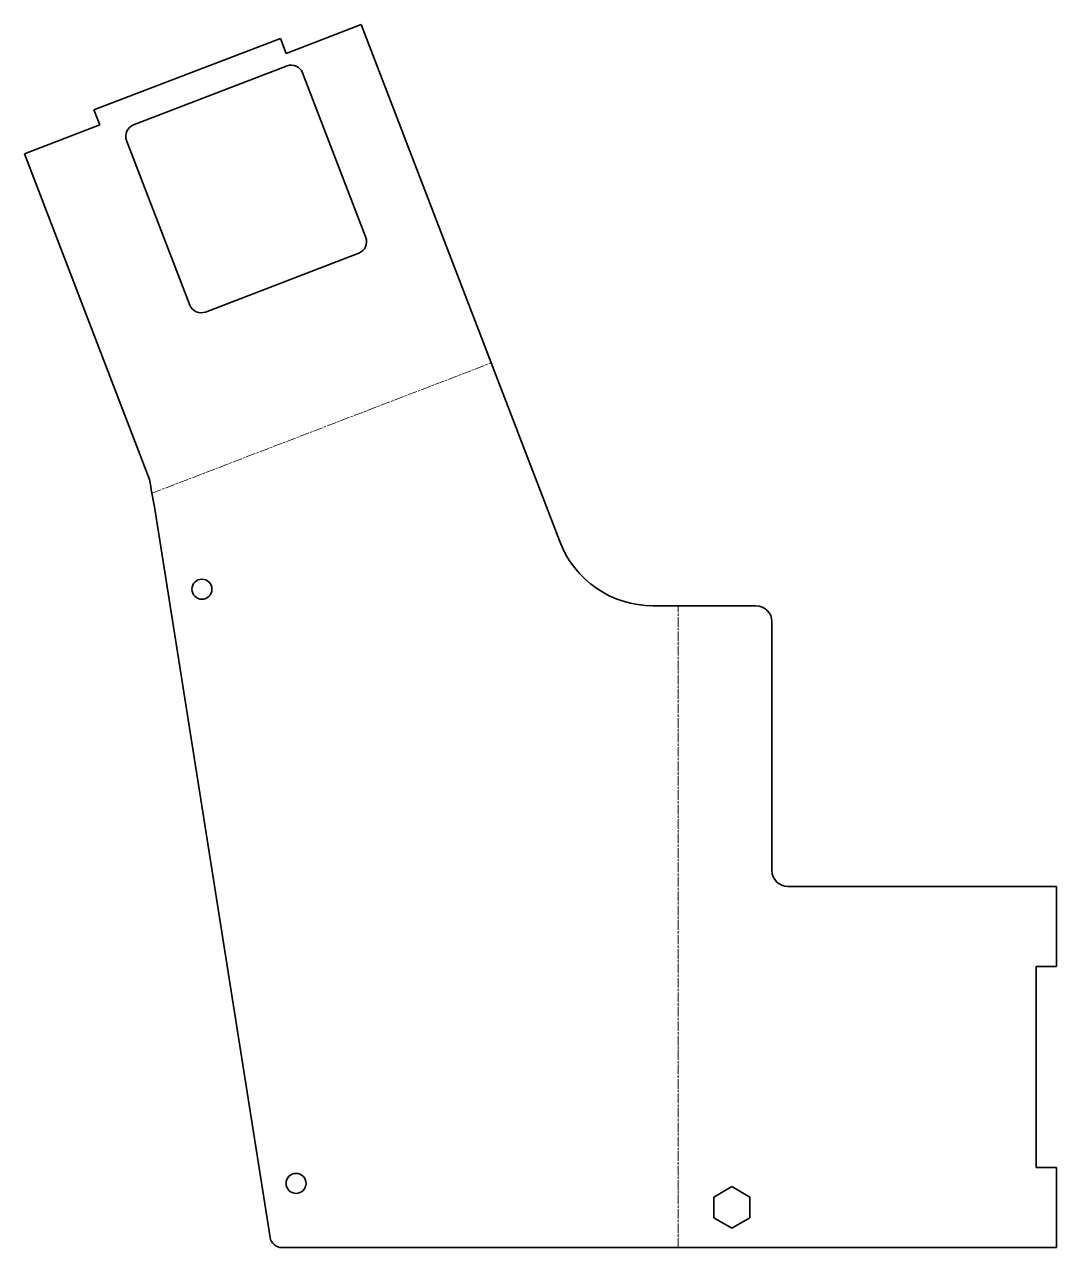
# Model space of a CAD drawing. Header units: inches. Extents: x 0 to 257, y 0 to 305.
import ezdxf

# ---------------------------------------------------------------- set-up
doc = ezdxf.new("R2010")
doc.units = ezdxf.units.IN
doc.header["$MEASUREMENT"] = 0
doc.linetypes.add('Chain', pattern=[13.68, 9.12, -1.14, 2.28, -1.14])
doc.layers.add('SIMUMAK Bend Centerline (ISO)', color=7, linetype='Chain', lineweight=9)
doc.layers.add('SIMUMAK Visible (ISO)', color=7, linetype='Continuous', lineweight=35)

# ---------------------------------------------------------------- blocks, each defined once
blk = doc.blocks.new('AMB-04-BILOGIT02_Sheet_3_AMB-04-BILOGIT02 (desplegada)')
at = {"layer": 'SIMUMAK Bend Centerline (ISO)', "ltscale": 0.263158}
for p, q in [((-94.11, 49.98), (-9.49, 82.46)), ((37.15, -138.1), (37.15, 21.9))]:
    blk.add_line(p, q, dxfattribs=at)
at = {"layer": 'SIMUMAK Visible (ISO)'}
for p, q in [((-41.88, 166.85), (-60.65, 159.65)), ((-41.88, 166.85), (7.6, 37.94)), ((-108.57, 145.54), (-62.08, 163.38)), ((-60.65, 159.65), (-62.08, 163.38)), ((-98.69, 141.83), (-60.41, 156.53)), ((-56.54, 154.8), (-40.77, 113.72)), ((-108.57, 145.54), (-107.14, 141.8)), ((-107.14, 141.8), (-125.91, 134.6)), ((-84.65, 96.88), (-100.42, 137.96)), ((-94.73, 53.38), (-125.91, 134.6)), ((-42.5, 109.85), (-80.77, 95.15)), ((-93.49, 46.59), (-64.64, -135.57)), ((30.94, 21.9), (56.55, 21.9)), ((60.55, -44.1), (60.55, 17.9)), ((131.55, -48.1), (64.55, -48.1)), ((131.55, -48.1), (131.55, -68.05)), ((126.45, -68.05), (131.55, -68.05)), ((126.45, -118.15), (126.45, -68.05)), ((131.55, -118.15), (126.45, -118.15)), ((131.55, -118.15), (131.55, -138.1)), ((46.05, -125.5), (50.55, -122.91)), ((50.55, -122.91), (55.05, -125.5)), ((46.05, -130.7), (46.05, -125.5)), ((55.05, -125.5), (55.05, -130.7)), ((50.55, -133.3), (46.05, -130.7)), ((55.05, -130.7), (50.55, -133.3)), ((131.55, -138.1), (-61.67, -138.1))]:
    blk.add_line(p, q, dxfattribs=at)
for centre in [(-81.63, 26.05), (-58.16, -122.1)]:
    blk.add_circle(centre, 2.5, dxfattribs=at)
for centre, radius, start, end in [((-59.34, 153.73), 3, 21, 111), ((-97.62, 139.03), 3, 111, 201), ((-43.57, 112.65), 3, 291, 21), ((-81.85, 97.96), 3, 201, 291), ((30.94, 46.9), 25, 201, 270), ((64.55, -44.1), 4, 180, 270)]:
    blk.add_arc(centre, radius, start, end, dxfattribs=at)
at = {"layer": 'SIMUMAK Visible (ISO)', "extrusion": (0, 0, -1)}
for centre, radius, start, end in [((-56.55, 17.9), 4, 90, 180), ((61.67, -135.1), 3, 270, 351)]:
    blk.add_arc(centre, radius, start, end, dxfattribs=at)
at = {"layer": 'SIMUMAK Visible (ISO)'}
blk.add_open_spline([(-93.49, 46.59), (-93.9, 48.85), (-94.31, 51.11), (-94.73, 53.38)], degree=3, dxfattribs=at)

msp = doc.modelspace()

# ---------------------------------------------------------------- block references
msp.add_blockref('AMB-04-BILOGIT02_Sheet_3_AMB-04-BILOGIT02 (desplegada)', (125.91, 138.1))

doc.saveas('drawing.dxf')
